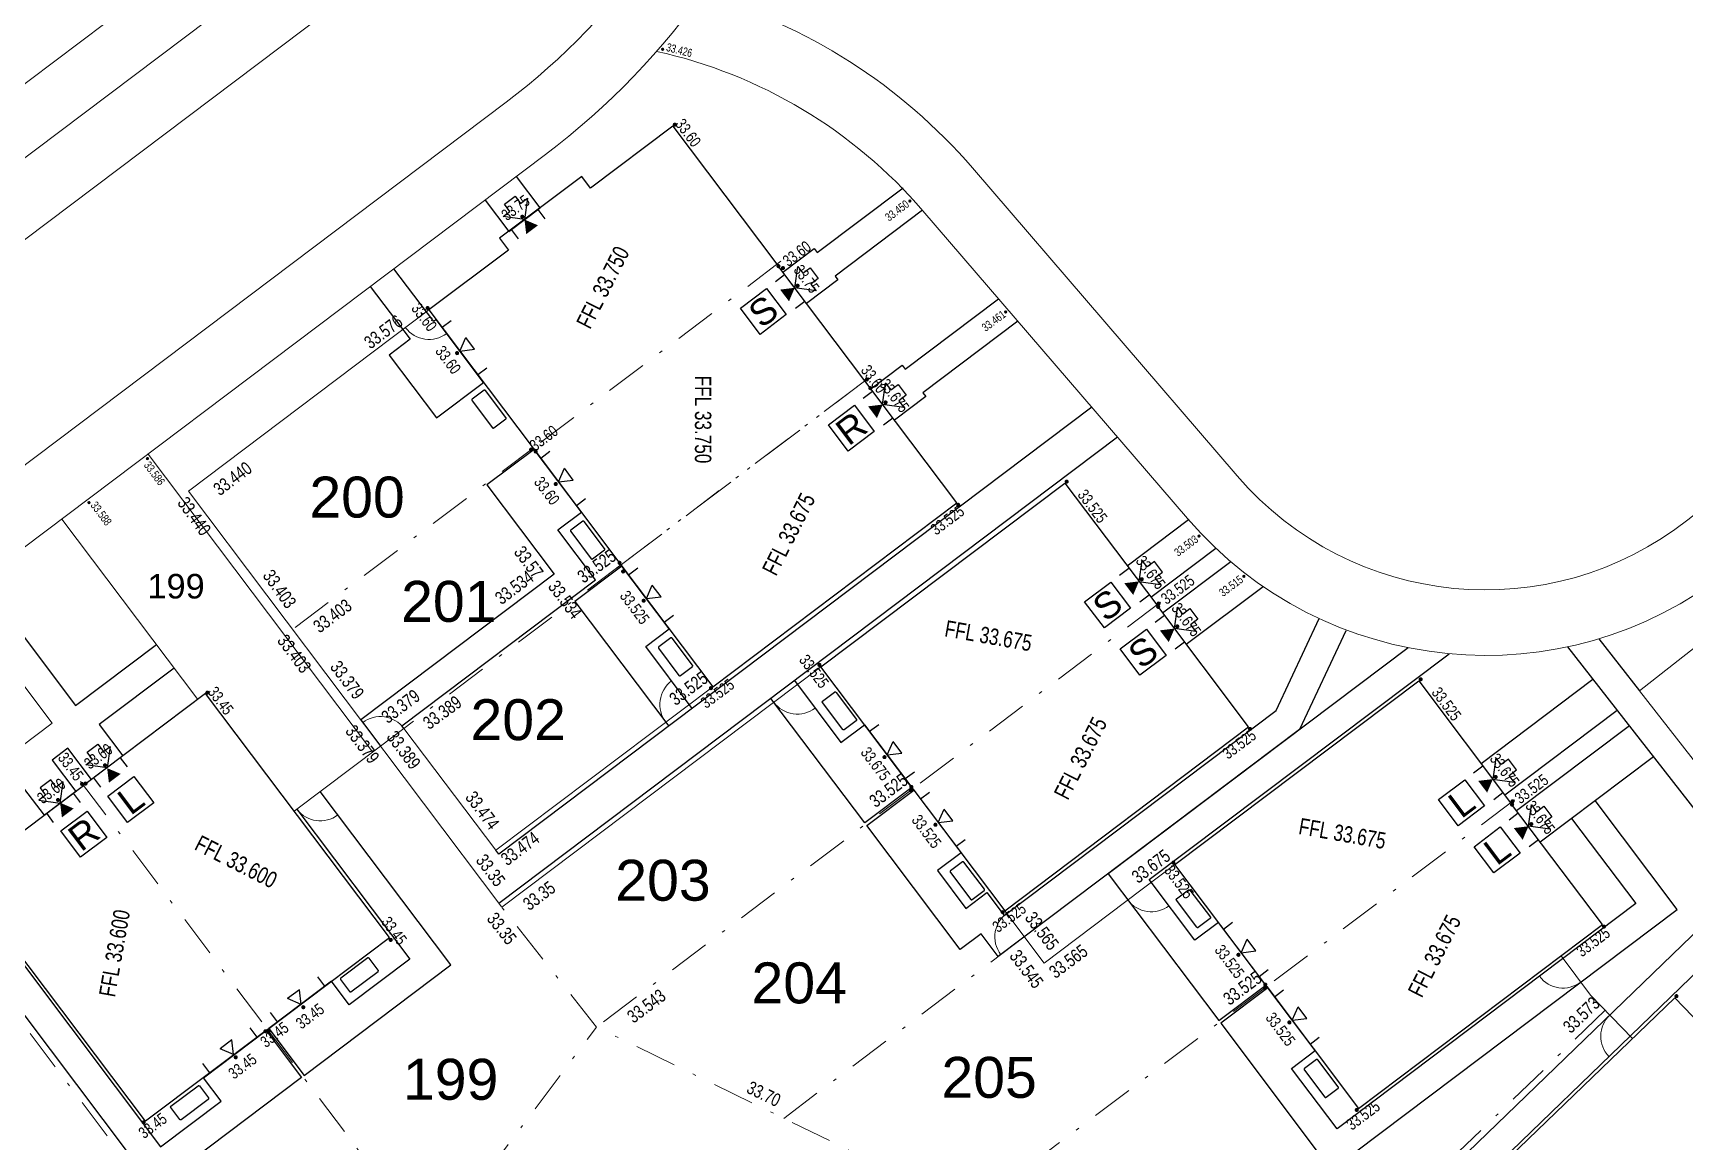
# Model space of a CAD drawing. Header units: metres. Extents: x 337936 to 338610, y 373199 to 374026.
# Drawn here: x 338306.5 to 338357, y 373464.3 to 373498.1 of the extents above; entities that cross this region are included whole.
import ezdxf

# ---------------------------------------------------------------- set-up
doc = ezdxf.new("R2010")
doc.units = ezdxf.units.M
doc.linetypes.add('DASHDOT', pattern=[25.4, 12.7, -6.35, 0, -6.35])
for name, color, linetype in [('A-WH_HT-Access-Main', 252, 'Continuous'), ('A-WH_HT-Services-ASHP', 252, 'Continuous'), ('A-WH_HT-Wall-Party Wall Line', 252, 'Continuous'), ('A-WH_HT-Wall-Structure', 252, 'Continuous'), ('DGL-Paths', 252, 'Continuous'), ('EXTERNAL_WORKS_BACK_OF_FOOTWAY_LEVELS', 7, 'Continuous'), ('HOUSE_EXTERNAL_LEVELS', 7, 'Continuous'), ('HOUSE_SLAB_LEVEL', 7, 'Continuous'), ('PLOT_BOUNDARY_ANNOTATION', 7, 'Continuous')]:
    doc.layers.add(name, color=color, linetype=linetype)
doc.layers.add('A-WH_HT-Wall-Door Openings', color=252, linetype='Continuous', plot=False)
for name, color, linetype, lineweight in [('DGL_BT Gates', 252, 'Continuous', 9), ('DGL_BT Rear Fencing', 252, 'DASHDOT', 9), ('DGL_BT-Screen Fence', 252, 'FENCELINE2', 9), ('DGL_DRIVE', 252, 'Continuous', 9), ('DGL_Footpath', 252, 'Continuous', 9), ('DGL_Plot Parking', 252, 'Continuous', 9), ('DGL_PlotNo', 252, 'Continuous', 9), ('DGL_ROAD_KERBLINE', 252, 'Continuous', 9)]:
    doc.layers.add(name, color=color, linetype=linetype, lineweight=lineweight)
doc.layers.add('HOUSE_DOORS', color=3, linetype='Continuous', true_color=0x00ff00)
doc.styles.add('AnnotativeArial', font='arial.ttf', dxfattribs={"height": 2})
doc.styles.add('ESTROAD', font='arial.ttf', dxfattribs={"width": 0.75})
doc.styles.get("Standard").update_dxf_attribs({"font": 'arial.ttf'})
doc.linetypes.add('FENCELINE2', pattern='A,6.35,-2.54,[132,ltypeshp.shx,S=2.54,R=0,X=-2.54,Y=0],-2.54,25.4', length=36.83)

msp = doc.modelspace()

# ---------------------------------------------------------------- hatches: boundary and pattern name
at = {"layer": 'EXTERNAL_WORKS_BACK_OF_FOOTWAY_LEVELS'}
h = msp.add_hatch(color=256, dxfattribs=at)
edge = h.paths.add_edge_path(flags=17)
edge.add_ellipse((338325.778, 373497.652), major_axis=(0.0354, 0.0354), ratio=1, start_angle=45, end_angle=225, ccw=False)
edge.add_ellipse((338325.778, 373497.652), major_axis=(0.0354, 0.0354), ratio=1, start_angle=225, end_angle=405, ccw=False)
h = msp.add_hatch(color=256, dxfattribs=at)
edge = h.paths.add_edge_path(flags=17)
edge.add_ellipse((338333.329, 373493.018), major_axis=(0.0354, 0.0354), ratio=1, start_angle=45, end_angle=225, ccw=False)
edge.add_ellipse((338333.329, 373493.018), major_axis=(0.0354, 0.0354), ratio=1, start_angle=225, end_angle=405, ccw=False)
h = msp.add_hatch(color=256, dxfattribs=at)
edge = h.paths.add_edge_path(flags=17)
edge.add_ellipse((338336.253, 373489.63), major_axis=(0.0354, 0.0354), ratio=1, start_angle=45, end_angle=225, ccw=False)
edge.add_ellipse((338336.253, 373489.63), major_axis=(0.0354, 0.0354), ratio=1, start_angle=225, end_angle=405, ccw=False)
h = msp.add_hatch(color=256, dxfattribs=at)
edge = h.paths.add_edge_path(flags=17)
edge.add_ellipse((338310.043, 373485.152), major_axis=(0.0354, 0.0354), ratio=1, start_angle=45, end_angle=225, ccw=False)
edge.add_ellipse((338310.043, 373485.152), major_axis=(0.0354, 0.0354), ratio=1, start_angle=225, end_angle=405, ccw=False)
h = msp.add_hatch(color=256, dxfattribs=at)
edge = h.paths.add_edge_path(flags=17)
edge.add_ellipse((338308.257, 373483.807), major_axis=(0.0354, 0.0354), ratio=1, start_angle=45, end_angle=225, ccw=False)
edge.add_ellipse((338308.257, 373483.807), major_axis=(0.0354, 0.0354), ratio=1, start_angle=225, end_angle=405, ccw=False)
h = msp.add_hatch(color=256, dxfattribs=at)
edge = h.paths.add_edge_path(flags=17)
edge.add_ellipse((338342.16, 373482.786), major_axis=(0.0354, 0.0354), ratio=1, start_angle=45, end_angle=225, ccw=False)
edge.add_ellipse((338342.16, 373482.786), major_axis=(0.0354, 0.0354), ratio=1, start_angle=225, end_angle=405, ccw=False)
h = msp.add_hatch(color=256, dxfattribs=at)
edge = h.paths.add_edge_path(flags=17)
edge.add_ellipse((338343.531, 373481.557), major_axis=(0.0354, 0.0354), ratio=1, start_angle=45, end_angle=225, ccw=False)
edge.add_ellipse((338343.531, 373481.557), major_axis=(0.0354, 0.0354), ratio=1, start_angle=225, end_angle=405, ccw=False)
at = {"layer": 'HOUSE_DOORS'}
for points in [[(338321.558, 373492.452), (338321.972, 373492.276), (338321.613, 373492.005)], [(338329.814, 373490.368), (338329.638, 373489.954), (338329.367, 373490.313)], [(338332.5, 373486.803), (338332.324, 373486.389), (338332.053, 373486.748)], [(338340.326, 373481.402), (338340.15, 373480.988), (338339.879, 373481.347)], [(338341.412, 373479.961), (338341.236, 373479.547), (338340.965, 373479.907)], [(338308.813, 373475.7), (338309.227, 373475.524), (338308.867, 373475.253)], [(338351.136, 373475.365), (338350.96, 373474.951), (338350.689, 373475.31)], [(338307.377, 373474.642), (338307.791, 373474.466), (338307.432, 373474.195)], [(338352.222, 373473.924), (338352.046, 373473.51), (338351.775, 373473.869)]]:
    msp.add_hatch(color=256, dxfattribs=at).paths.add_polyline_path(points, flags=17)
at = {"layer": 'HOUSE_EXTERNAL_LEVELS'}
h = msp.add_hatch(color=256, dxfattribs=at)
edge = h.paths.add_edge_path(flags=17)
edge.add_ellipse((338326.151, 373495.35), major_axis=(-0.0448, 0.0448), ratio=1, start_angle=-98, end_angle=82, ccw=False)
edge.add_ellipse((338326.151, 373495.35), major_axis=(-0.0448, 0.0448), ratio=1, start_angle=82, end_angle=262, ccw=False)
h = msp.add_hatch(color=256, dxfattribs=at)
edge = h.paths.add_edge_path(flags=17)
edge.add_ellipse((338321.493, 373492.538), major_axis=(-0.0448, 0.0448), ratio=1, start_angle=82, end_angle=262, ccw=False)
edge.add_ellipse((338321.493, 373492.538), major_axis=(-0.0448, 0.0448), ratio=1, start_angle=-98, end_angle=82, ccw=False)
h = msp.add_hatch(color=256, dxfattribs=at)
edge = h.paths.add_edge_path(flags=17)
edge.add_ellipse((338329.316, 373491.028), major_axis=(0.0448, 0.0448), ratio=1, start_angle=262, end_angle=442, ccw=False)
edge.add_ellipse((338329.316, 373491.028), major_axis=(0.0448, 0.0448), ratio=1, start_angle=82, end_angle=262, ccw=False)
h = msp.add_hatch(color=256, dxfattribs=at)
edge = h.paths.add_edge_path(flags=17)
edge.add_ellipse((338329.453, 373490.97), major_axis=(0.0448, 0.0448), ratio=1, start_angle=-8.0209, end_angle=171.9791, ccw=False)
edge.add_ellipse((338329.453, 373490.97), major_axis=(0.0448, 0.0448), ratio=1, start_angle=171.9791, end_angle=351.9791, ccw=False)
h = msp.add_hatch(color=256, dxfattribs=at)
edge = h.paths.add_edge_path(flags=17)
edge.add_ellipse((338329.9, 373490.433), major_axis=(0.0448, 0.0448), ratio=1, start_angle=81.9939, end_angle=261.9939, ccw=False)
edge.add_ellipse((338329.9, 373490.433), major_axis=(0.0448, 0.0448), ratio=1, start_angle=261.9939, end_angle=441.9939, ccw=False)
h = msp.add_hatch(color=256, dxfattribs=at)
edge = h.paths.add_edge_path(flags=17)
edge.add_ellipse((338318.599, 373489.751), major_axis=(-0.0448, 0.0448), ratio=1, start_angle=81.9946, end_angle=261.9946, ccw=False)
edge.add_ellipse((338318.599, 373489.751), major_axis=(-0.0448, 0.0448), ratio=1, start_angle=-98.0054, end_angle=81.9946, ccw=False)
h = msp.add_hatch(color=256, dxfattribs=at)
edge = h.paths.add_edge_path(flags=17)
edge.add_ellipse((338319.501, 373488.373), major_axis=(0.0448, 0.0448), ratio=1, start_angle=261.9946, end_angle=441.9946, ccw=False)
edge.add_ellipse((338319.501, 373488.373), major_axis=(0.0448, 0.0448), ratio=1, start_angle=81.9946, end_angle=261.9946, ccw=False)
h = msp.add_hatch(color=256, dxfattribs=at)
edge = h.paths.add_edge_path(flags=17)
edge.add_ellipse((338332.015, 373487.568), major_axis=(-0.0448, 0.0448), ratio=1, start_angle=-98.02, end_angle=81.98, ccw=False)
edge.add_ellipse((338332.015, 373487.568), major_axis=(-0.0448, 0.0448), ratio=1, start_angle=81.98, end_angle=261.98, ccw=False)
h = msp.add_hatch(color=256, dxfattribs=at)
edge = h.paths.add_edge_path(flags=17)
edge.add_ellipse((338332.122, 373487.303), major_axis=(0.0448, 0.0448), ratio=1, start_angle=-8.0209, end_angle=171.9791, ccw=False)
edge.add_ellipse((338332.122, 373487.303), major_axis=(0.0448, 0.0448), ratio=1, start_angle=171.9791, end_angle=351.9791, ccw=False)
h = msp.add_hatch(color=256, dxfattribs=at)
edge = h.paths.add_edge_path(flags=17)
edge.add_ellipse((338332.586, 373486.868), major_axis=(0.0448, 0.0448), ratio=1, start_angle=81.98, end_angle=261.98, ccw=False)
edge.add_ellipse((338332.586, 373486.868), major_axis=(0.0448, 0.0448), ratio=1, start_angle=261.98, end_angle=441.98, ccw=False)
h = msp.add_hatch(color=256, dxfattribs=at)
edge = h.paths.add_edge_path(flags=17)
edge.add_ellipse((338321.763, 373485.429), major_axis=(-0.0448, 0.0448), ratio=1, start_angle=81.9946, end_angle=261.9946, ccw=False)
edge.add_ellipse((338321.763, 373485.429), major_axis=(-0.0448, 0.0448), ratio=1, start_angle=-98.0054, end_angle=81.9946, ccw=False)
h = msp.add_hatch(color=256, dxfattribs=at)
edge = h.paths.add_edge_path(flags=17)
edge.add_ellipse((338321.9, 373485.37), major_axis=(0.0448, 0.0448), ratio=1, start_angle=82, end_angle=262, ccw=False)
edge.add_ellipse((338321.9, 373485.37), major_axis=(0.0448, 0.0448), ratio=1, start_angle=262, end_angle=442, ccw=False)
h = msp.add_hatch(color=256, dxfattribs=at)
edge = h.paths.add_edge_path(flags=17)
edge.add_ellipse((338322.515, 373484.375), major_axis=(-0.0448, 0.0448), ratio=1, start_angle=172.0015, end_angle=352.0015, ccw=False)
edge.add_ellipse((338322.515, 373484.375), major_axis=(-0.0448, 0.0448), ratio=1, start_angle=-7.9985, end_angle=172.0015, ccw=False)
h = msp.add_hatch(color=256, dxfattribs=at)
edge = h.paths.add_edge_path(flags=17)
edge.add_ellipse((338338.119, 373484.45), major_axis=(0.0448, 0.0448), ratio=1, start_angle=-7.98, end_angle=172.02, ccw=False)
edge.add_ellipse((338338.119, 373484.45), major_axis=(0.0448, 0.0448), ratio=1, start_angle=172.02, end_angle=352.02, ccw=False)
h = msp.add_hatch(color=256, dxfattribs=at)
edge = h.paths.add_edge_path(flags=17)
edge.add_ellipse((338334.806, 373483.74), major_axis=(0.0448, 0.0448), ratio=1, start_angle=262, end_angle=442, ccw=False)
edge.add_ellipse((338334.806, 373483.74), major_axis=(0.0448, 0.0448), ratio=1, start_angle=82, end_angle=262, ccw=False)
h = msp.add_hatch(color=256, dxfattribs=at)
edge = h.paths.add_edge_path(flags=17)
edge.add_ellipse((338324.463, 373481.969), major_axis=(-0.0448, 0.0448), ratio=1, start_angle=82, end_angle=262, ccw=False)
edge.add_ellipse((338324.463, 373481.969), major_axis=(-0.0448, 0.0448), ratio=1, start_angle=-98, end_angle=82, ccw=False)
h = msp.add_hatch(color=256, dxfattribs=at)
edge = h.paths.add_edge_path(flags=17)
edge.add_ellipse((338324.571, 373481.705), major_axis=(0.0448, 0.0448), ratio=1, start_angle=262, end_angle=442, ccw=False)
edge.add_ellipse((338324.571, 373481.705), major_axis=(0.0448, 0.0448), ratio=1, start_angle=82, end_angle=262, ccw=False)
h = msp.add_hatch(color=256, dxfattribs=at)
edge = h.paths.add_edge_path(flags=17)
edge.add_ellipse((338340.412, 373481.468), major_axis=(-0.0448, 0.0448), ratio=1, start_angle=-7.98, end_angle=172.02, ccw=False)
edge.add_ellipse((338340.412, 373481.468), major_axis=(-0.0448, 0.0448), ratio=1, start_angle=172.02, end_angle=352.02, ccw=False)
h = msp.add_hatch(color=256, dxfattribs=at)
edge = h.paths.add_edge_path(flags=17)
edge.add_ellipse((338325.199, 373480.812), major_axis=(0.0448, 0.0448), ratio=1, start_angle=262, end_angle=442, ccw=False)
edge.add_ellipse((338325.199, 373480.812), major_axis=(0.0448, 0.0448), ratio=1, start_angle=82, end_angle=262, ccw=False)
h = msp.add_hatch(color=256, dxfattribs=at)
edge = h.paths.add_edge_path(flags=17)
edge.add_ellipse((338340.913, 373480.624), major_axis=(0.0448, 0.0448), ratio=1, start_angle=262, end_angle=442, ccw=False)
edge.add_ellipse((338340.913, 373480.624), major_axis=(0.0448, 0.0448), ratio=1, start_angle=82, end_angle=262, ccw=False)
h = msp.add_hatch(color=256, dxfattribs=at)
edge = h.paths.add_edge_path(flags=17)
edge.add_ellipse((338340.927, 373480.726), major_axis=(-0.0448, 0.0448), ratio=1, start_angle=-98.02, end_angle=81.98, ccw=False)
edge.add_ellipse((338340.927, 373480.726), major_axis=(-0.0448, 0.0448), ratio=1, start_angle=81.98, end_angle=261.98, ccw=False)
h = msp.add_hatch(color=256, dxfattribs=at)
edge = h.paths.add_edge_path(flags=17)
edge.add_ellipse((338341.498, 373480.026), major_axis=(0.0448, 0.0448), ratio=1, start_angle=81.98, end_angle=261.98, ccw=False)
edge.add_ellipse((338341.498, 373480.026), major_axis=(0.0448, 0.0448), ratio=1, start_angle=261.98, end_angle=441.98, ccw=False)
h = msp.add_hatch(color=256, dxfattribs=at)
edge = h.paths.add_edge_path(flags=17)
edge.add_ellipse((338330.568, 373478.851), major_axis=(-0.0448, 0.0448), ratio=1, start_angle=82.0077, end_angle=262.0077, ccw=False)
edge.add_ellipse((338330.568, 373478.851), major_axis=(-0.0448, 0.0448), ratio=1, start_angle=-97.9923, end_angle=82.0077, ccw=False)
h = msp.add_hatch(color=256, dxfattribs=at)
edge = h.paths.add_edge_path(flags=17)
edge.add_ellipse((338327.255, 373478.142), major_axis=(0.0448, 0.0448), ratio=1, start_angle=262, end_angle=442, ccw=False)
edge.add_ellipse((338327.255, 373478.142), major_axis=(0.0448, 0.0448), ratio=1, start_angle=82, end_angle=262, ccw=False)
h = msp.add_hatch(color=256, dxfattribs=at)
edge = h.paths.add_edge_path(flags=17)
edge.add_ellipse((338348.93, 373478.413), major_axis=(0.0448, 0.0448), ratio=1, start_angle=-7.98, end_angle=172.02, ccw=False)
edge.add_ellipse((338348.93, 373478.413), major_axis=(0.0448, 0.0448), ratio=1, start_angle=172.02, end_angle=352.02, ccw=False)
h = msp.add_hatch(color=256, dxfattribs=at)
edge = h.paths.add_edge_path(flags=17)
edge.add_ellipse((338311.876, 373478.006), major_axis=(-0.0448, 0.0448), ratio=1, start_angle=-98, end_angle=82, ccw=False)
edge.add_ellipse((338311.876, 373478.006), major_axis=(-0.0448, 0.0448), ratio=1, start_angle=82, end_angle=262, ccw=False)
h = msp.add_hatch(color=256, dxfattribs=at)
edge = h.paths.add_edge_path(flags=17)
edge.add_ellipse((338343.718, 373476.898), major_axis=(0.0448, 0.0448), ratio=1, start_angle=262, end_angle=442, ccw=False)
edge.add_ellipse((338343.718, 373476.898), major_axis=(0.0448, 0.0448), ratio=1, start_angle=82, end_angle=262, ccw=False)
h = msp.add_hatch(color=256, dxfattribs=at)
edge = h.paths.add_edge_path(flags=17)
edge.add_ellipse((338308.748, 373475.786), major_axis=(-0.0448, 0.0448), ratio=1, start_angle=81.98, end_angle=261.98, ccw=False)
edge.add_ellipse((338308.748, 373475.786), major_axis=(-0.0448, 0.0448), ratio=1, start_angle=-98.02, end_angle=81.98, ccw=False)
h = msp.add_hatch(color=256, dxfattribs=at)
edge = h.paths.add_edge_path(flags=17)
edge.add_ellipse((338332.554, 373476.036), major_axis=(0.0448, 0.0448), ratio=1, start_angle=262.0077, end_angle=442.0077, ccw=False)
edge.add_ellipse((338332.554, 373476.036), major_axis=(0.0448, 0.0448), ratio=1, start_angle=82.0077, end_angle=262.0077, ccw=False)
h = msp.add_hatch(color=256, dxfattribs=at)
edge = h.paths.add_edge_path(flags=17)
edge.add_ellipse((338308.048, 373475.215), major_axis=(0.0448, 0.0448), ratio=1, start_angle=81.98, end_angle=261.98, ccw=False)
edge.add_ellipse((338308.048, 373475.215), major_axis=(0.0448, 0.0448), ratio=1, start_angle=261.98, end_angle=441.98, ccw=False)
h = msp.add_hatch(color=256, dxfattribs=at)
edge = h.paths.add_edge_path(flags=17)
edge.add_ellipse((338308.156, 373475.229), major_axis=(0.0448, 0.0448), ratio=1, start_angle=-8.008, end_angle=171.992, ccw=False)
edge.add_ellipse((338308.156, 373475.229), major_axis=(0.0448, 0.0448), ratio=1, start_angle=171.992, end_angle=351.992, ccw=False)
h = msp.add_hatch(color=256, dxfattribs=at)
edge = h.paths.add_edge_path(flags=17)
edge.add_ellipse((338333.375, 373475.127), major_axis=(-0.0448, 0.0448), ratio=1, start_angle=82, end_angle=262, ccw=False)
edge.add_ellipse((338333.375, 373475.127), major_axis=(-0.0448, 0.0448), ratio=1, start_angle=-98, end_angle=82, ccw=False)
h = msp.add_hatch(color=256, dxfattribs=at)
edge = h.paths.add_edge_path(flags=17)
edge.add_ellipse((338351.223, 373475.43), major_axis=(-0.0448, 0.0448), ratio=1, start_angle=-7.98, end_angle=172.02, ccw=False)
edge.add_ellipse((338351.223, 373475.43), major_axis=(-0.0448, 0.0448), ratio=1, start_angle=172.02, end_angle=352.02, ccw=False)
h = msp.add_hatch(color=256, dxfattribs=at)
edge = h.paths.add_edge_path(flags=17)
edge.add_ellipse((338307.312, 373474.729), major_axis=(0.0448, 0.0448), ratio=1, start_angle=172.012, end_angle=352.012, ccw=False)
edge.add_ellipse((338307.312, 373474.729), major_axis=(0.0448, 0.0448), ratio=1, start_angle=-7.988, end_angle=172.012, ccw=False)
h = msp.add_hatch(color=256, dxfattribs=at)
edge = h.paths.add_edge_path(flags=17)
edge.add_ellipse((338333.361, 373475.024), major_axis=(-0.0448, 0.0448), ratio=1, start_angle=82.0077, end_angle=262.0077, ccw=False)
edge.add_ellipse((338333.361, 373475.024), major_axis=(-0.0448, 0.0448), ratio=1, start_angle=-97.9923, end_angle=82.0077, ccw=False)
h = msp.add_hatch(color=256, dxfattribs=at)
edge = h.paths.add_edge_path(flags=17)
edge.add_ellipse((338351.723, 373474.586), major_axis=(0.0448, 0.0448), ratio=1, start_angle=262, end_angle=442, ccw=False)
edge.add_ellipse((338351.723, 373474.586), major_axis=(0.0448, 0.0448), ratio=1, start_angle=82, end_angle=262, ccw=False)
h = msp.add_hatch(color=256, dxfattribs=at)
edge = h.paths.add_edge_path(flags=17)
edge.add_ellipse((338351.738, 373474.689), major_axis=(-0.0448, 0.0448), ratio=1, start_angle=-98.02, end_angle=81.98, ccw=False)
edge.add_ellipse((338351.738, 373474.689), major_axis=(-0.0448, 0.0448), ratio=1, start_angle=81.98, end_angle=261.98, ccw=False)
h = msp.add_hatch(color=256, dxfattribs=at)
edge = h.paths.add_edge_path(flags=17)
edge.add_ellipse((338334.111, 373473.97), major_axis=(0.0448, 0.0448), ratio=1, start_angle=262, end_angle=442, ccw=False)
edge.add_ellipse((338334.111, 373473.97), major_axis=(0.0448, 0.0448), ratio=1, start_angle=82, end_angle=262, ccw=False)
h = msp.add_hatch(color=256, dxfattribs=at)
edge = h.paths.add_edge_path(flags=17)
edge.add_ellipse((338352.309, 373473.989), major_axis=(0.0448, 0.0448), ratio=1, start_angle=81.98, end_angle=261.98, ccw=False)
edge.add_ellipse((338352.309, 373473.989), major_axis=(0.0448, 0.0448), ratio=1, start_angle=261.98, end_angle=441.98, ccw=False)
h = msp.add_hatch(color=256, dxfattribs=at)
edge = h.paths.add_edge_path(flags=17)
edge.add_ellipse((338341.378, 373472.814), major_axis=(-0.0448, 0.0448), ratio=1, start_angle=82.0077, end_angle=262.0077, ccw=False)
edge.add_ellipse((338341.378, 373472.814), major_axis=(-0.0448, 0.0448), ratio=1, start_angle=-97.9923, end_angle=82.0077, ccw=False)
h = msp.add_hatch(color=256, dxfattribs=at)
edge = h.paths.add_edge_path(flags=17)
edge.add_ellipse((338336.167, 373471.3), major_axis=(0.0448, 0.0448), ratio=1, start_angle=262, end_angle=442, ccw=False)
edge.add_ellipse((338336.167, 373471.3), major_axis=(0.0448, 0.0448), ratio=1, start_angle=82, end_angle=262, ccw=False)
h = msp.add_hatch(color=256, dxfattribs=at)
edge = h.paths.add_edge_path(flags=17)
edge.add_ellipse((338354.529, 373470.861), major_axis=(0.0448, 0.0448), ratio=1, start_angle=262, end_angle=442, ccw=False)
edge.add_ellipse((338354.529, 373470.861), major_axis=(0.0448, 0.0448), ratio=1, start_angle=82, end_angle=262, ccw=False)
h = msp.add_hatch(color=256, dxfattribs=at)
edge = h.paths.add_edge_path(flags=17)
edge.add_ellipse((338317.474, 373470.455), major_axis=(-0.0448, 0.0448), ratio=1, start_angle=-98, end_angle=82, ccw=False)
edge.add_ellipse((338317.474, 373470.455), major_axis=(-0.0448, 0.0448), ratio=1, start_angle=82, end_angle=262, ccw=False)
h = msp.add_hatch(color=256, dxfattribs=at)
edge = h.paths.add_edge_path(flags=17)
edge.add_ellipse((338343.364, 373469.999), major_axis=(0.0448, 0.0448), ratio=1, start_angle=262.0077, end_angle=442.0077, ccw=False)
edge.add_ellipse((338343.364, 373469.999), major_axis=(0.0448, 0.0448), ratio=1, start_angle=82.0077, end_angle=262.0077, ccw=False)
h = msp.add_hatch(color=256, dxfattribs=at)
edge = h.paths.add_edge_path(flags=17)
edge.add_ellipse((338344.185, 373469.09), major_axis=(-0.0448, 0.0448), ratio=1, start_angle=82, end_angle=262, ccw=False)
edge.add_ellipse((338344.185, 373469.09), major_axis=(-0.0448, 0.0448), ratio=1, start_angle=-98, end_angle=82, ccw=False)
h = msp.add_hatch(color=256, dxfattribs=at)
edge = h.paths.add_edge_path(flags=17)
edge.add_ellipse((338344.171, 373468.987), major_axis=(-0.0448, 0.0448), ratio=1, start_angle=82.0077, end_angle=262.0077, ccw=False)
edge.add_ellipse((338344.171, 373468.987), major_axis=(-0.0448, 0.0448), ratio=1, start_angle=-97.9923, end_angle=82.0077, ccw=False)
h = msp.add_hatch(color=256, dxfattribs=at)
edge = h.paths.add_edge_path(flags=17)
edge.add_ellipse((338356.743, 373468.737), major_axis=(-0.0448, 0.0448), ratio=1, start_angle=-90.9949, end_angle=89.0051, ccw=False)
edge.add_ellipse((338356.743, 373468.737), major_axis=(-0.0448, 0.0448), ratio=1, start_angle=89.0051, end_angle=269.0051, ccw=False)
h = msp.add_hatch(color=256, dxfattribs=at)
edge = h.paths.add_edge_path(flags=17)
edge.add_ellipse((338314.804, 373468.399), major_axis=(-0.0448, 0.0448), ratio=1, start_angle=-98, end_angle=82, ccw=False)
edge.add_ellipse((338314.804, 373468.399), major_axis=(-0.0448, 0.0448), ratio=1, start_angle=82, end_angle=262, ccw=False)
h = msp.add_hatch(color=256, dxfattribs=at)
edge = h.paths.add_edge_path(flags=17)
edge.add_ellipse((338313.647, 373467.663), major_axis=(0.0448, 0.0448), ratio=1, start_angle=262, end_angle=442, ccw=False)
edge.add_ellipse((338313.647, 373467.663), major_axis=(0.0448, 0.0448), ratio=1, start_angle=82, end_angle=262, ccw=False)
h = msp.add_hatch(color=256, dxfattribs=at)
edge = h.paths.add_edge_path(flags=17)
edge.add_ellipse((338313.754, 373467.676), major_axis=(0.0448, 0.0448), ratio=1, start_angle=261.9997, end_angle=441.9997, ccw=False)
edge.add_ellipse((338313.754, 373467.676), major_axis=(0.0448, 0.0448), ratio=1, start_angle=81.9997, end_angle=261.9997, ccw=False)
h = msp.add_hatch(color=256, dxfattribs=at)
edge = h.paths.add_edge_path(flags=17)
edge.add_ellipse((338344.921, 373467.933), major_axis=(0.0448, 0.0448), ratio=1, start_angle=262, end_angle=442, ccw=False)
edge.add_ellipse((338344.921, 373467.933), major_axis=(0.0448, 0.0448), ratio=1, start_angle=82, end_angle=262, ccw=False)
h = msp.add_hatch(color=256, dxfattribs=at)
edge = h.paths.add_edge_path(flags=17)
edge.add_ellipse((338312.742, 373466.869), major_axis=(-0.0448, 0.0448), ratio=1, start_angle=-98.0003, end_angle=81.9997, ccw=False)
edge.add_ellipse((338312.742, 373466.869), major_axis=(-0.0448, 0.0448), ratio=1, start_angle=81.9997, end_angle=261.9997, ccw=False)
h = msp.add_hatch(color=256, dxfattribs=at)
edge = h.paths.add_edge_path(flags=17)
edge.add_ellipse((338346.978, 373465.262), major_axis=(0.0448, 0.0448), ratio=1, start_angle=262, end_angle=442, ccw=False)
edge.add_ellipse((338346.978, 373465.262), major_axis=(0.0448, 0.0448), ratio=1, start_angle=82, end_angle=262, ccw=False)
h = msp.add_hatch(color=256, dxfattribs=at)
edge = h.paths.add_edge_path(flags=17)
edge.add_ellipse((338309.927, 373464.884), major_axis=(0.0448, 0.0448), ratio=1, start_angle=261.9997, end_angle=441.9997, ccw=False)
edge.add_ellipse((338309.927, 373464.884), major_axis=(0.0448, 0.0448), ratio=1, start_angle=81.9997, end_angle=261.9997, ccw=False)

# ---------------------------------------------------------------- linework, layer by layer
at = {"layer": 'A-WH_HT-Access-Main', "elevation": 0}
msp.add_lwpolyline([(338321.558, 373492.452), (338320.907, 373492.543), (338321.114, 373492.7), (338320.946, 373492.924), (338321.273, 373493.17), (338321.441, 373492.946), (338321.649, 373493.103), (338321.558, 373492.452)], dxfattribs=at)
at = {"layer": 'A-WH_HT-Access-Main'}
for points in [[(338329.813, 373490.368), (338329.904, 373491.019), (338330.061, 373490.811), (338330.285, 373490.979), (338330.531, 373490.652), (338330.307, 373490.484), (338330.464, 373490.276), (338329.813, 373490.368)], [(338332.498, 373486.805), (338332.589, 373487.456), (338332.746, 373487.248), (338332.969, 373487.417), (338333.216, 373487.09), (338332.992, 373486.921), (338333.149, 373486.713), (338332.498, 373486.805)], [(338340.326, 373481.4), (338340.978, 373481.309), (338340.821, 373481.517), (338341.045, 373481.685), (338340.798, 373482.012), (338340.575, 373481.844), (338340.418, 373482.052), (338340.326, 373481.4)], [(338341.41, 373479.963), (338341.501, 373480.614), (338341.658, 373480.406), (338341.881, 373480.575), (338342.128, 373480.248), (338341.904, 373480.079), (338342.061, 373479.871), (338341.41, 373479.963)], [(338308.813, 373475.712), (338308.162, 373475.803), (338308.37, 373475.96), (338308.201, 373476.183), (338308.528, 373476.43), (338308.697, 373476.206), (338308.905, 373476.363), (338308.813, 373475.712)], [(338351.137, 373475.363), (338351.788, 373475.271), (338351.631, 373475.479), (338351.855, 373475.648), (338351.608, 373475.975), (338351.385, 373475.806), (338351.228, 373476.014), (338351.137, 373475.363)], [(338307.376, 373474.628), (338307.467, 373475.28), (338307.259, 373475.123), (338307.091, 373475.346), (338306.764, 373475.1), (338306.932, 373474.876), (338306.724, 373474.72), (338307.376, 373474.628)], [(338352.22, 373473.925), (338352.311, 373474.577), (338352.468, 373474.369), (338352.692, 373474.537), (338352.938, 373474.21), (338352.714, 373474.042), (338352.871, 373473.834), (338352.22, 373473.925)]]:
    msp.add_lwpolyline(points, dxfattribs=at)
at = {"layer": 'A-WH_HT-Services-ASHP', "elevation": 0}
msp.add_lwpolyline([(338320.988, 373486.364, 0.414214), (338320.994, 373486.406), (338320.371, 373487.232, 0.414214), (338320.329, 373487.238), (338319.964, 373486.963, 0.414214), (338319.958, 373486.921), (338320.581, 373486.094, 0.414214), (338320.623, 373486.088)], format="xyb", close=True, dxfattribs=at)
at = {"layer": 'A-WH_HT-Services-ASHP'}
for points in [[(338324.001, 373482.365, 0.414214), (338324.007, 373482.407), (338323.384, 373483.233, 0.414214), (338323.342, 373483.239), (338322.976, 373482.964, 0.414214), (338322.97, 373482.922), (338323.593, 373482.095, 0.414214), (338323.635, 373482.089)], [(338326.686, 373478.802, 0.414214), (338326.692, 373478.844), (338326.069, 373479.671, 0.414214), (338326.027, 373479.676), (338325.661, 373479.401, 0.414214), (338325.655, 373479.359), (338326.278, 373478.532, 0.414214), (338326.32, 373478.526)], [(338331.032, 373478.02, -0.414214), (338331.074, 373478.014), (338331.697, 373477.187, -0.414214), (338331.691, 373477.145), (338331.325, 373476.87, -0.414214), (338331.283, 373476.876), (338330.66, 373477.702, -0.414214), (338330.666, 373477.744)], [(338335.598, 373471.96, 0.414214), (338335.604, 373472.002), (338334.981, 373472.829, 0.414214), (338334.939, 373472.835), (338334.573, 373472.559, 0.414214), (338334.567, 373472.517), (338335.19, 373471.69, 0.414214), (338335.232, 373471.685)], [(338341.842, 373471.982, -0.414214), (338341.884, 373471.976), (338342.507, 373471.15, -0.414214), (338342.501, 373471.108), (338342.135, 373470.832, -0.414214), (338342.093, 373470.838), (338341.47, 373471.665, -0.414214), (338341.476, 373471.707)], [(338316.816, 373469.9, 0.414214), (338316.774, 373469.906), (338315.947, 373469.283, 0.414214), (338315.941, 373469.241), (338316.217, 373468.875, 0.414214), (338316.259, 373468.869), (338317.086, 373469.492, 0.414214), (338317.091, 373469.534)], [(338346.408, 373465.923, 0.414214), (338346.414, 373465.965), (338345.791, 373466.791, 0.414214), (338345.749, 373466.797), (338345.383, 373466.522, 0.414214), (338345.378, 373466.48), (338346, 373465.653, 0.414214), (338346.042, 373465.647)], [(338310.756, 373465.334, -0.414214), (338310.762, 373465.376), (338311.589, 373465.999, -0.414214), (338311.631, 373465.993), (338311.906, 373465.627, -0.414214), (338311.9, 373465.585), (338311.074, 373464.962, -0.414214), (338311.032, 373464.968)]]:
    msp.add_lwpolyline(points, format="xyb", close=True, dxfattribs=at)
at = {"layer": 'A-WH_HT-Wall-Door Openings', "linetype": 'ByBlock'}
for p, q in [((338321.966, 373492.76, 0), (338322.178, 373492.478, 0)), ((338321.15, 373492.144, 0), (338321.362, 373491.863, 0)), ((338329.223, 373490.564), (338329.505, 373490.776)), ((338329.839, 373489.747), (338330.12, 373489.959)), ((338319.043, 373489.161, 0), (338319.325, 373489.373, 0)), ((338320.132, 373487.716, 0), (338320.414, 373487.928, 0)), ((338331.908, 373487.001), (338332.19, 373487.213)), ((338332.524, 373486.184), (338332.805, 373486.396)), ((338322.056, 373485.162), (338322.337, 373485.375)), ((338323.145, 373483.717), (338323.427, 373483.929)), ((338324.741, 373481.6), (338325.022, 373481.812)), ((338339.737, 373481.597), (338340.019, 373481.809)), ((338340.352, 373480.78), (338340.634, 373480.992)), ((338325.83, 373480.154), (338326.111, 373480.366)), ((338340.82, 373480.159), (338341.102, 373480.371)), ((338341.436, 373479.342), (338341.717, 373479.555)), ((338332.095, 373476.824), (338332.377, 373477.036)), ((338309.434, 373475.738), (338309.221, 373476.019)), ((338350.547, 373475.559), (338350.829, 373475.771)), ((338308.617, 373475.122), (338308.405, 373475.404)), ((338333.185, 373475.379), (338333.466, 373475.591)), ((338307.996, 373474.654), (338307.784, 373474.936)), ((338333.653, 373474.758), (338333.934, 373474.97)), ((338351.163, 373474.743), (338351.444, 373474.955)), ((338307.179, 373474.039), (338306.967, 373474.321)), ((338351.631, 373474.122), (338351.912, 373474.334)), ((338334.742, 373473.312), (338335.023, 373473.524)), ((338352.246, 373473.305), (338352.528, 373473.517)), ((338342.906, 373470.787), (338343.187, 373470.999)), ((338315.464, 373469.044), (338315.252, 373469.325)), ((338343.995, 373469.341), (338344.276, 373469.553)), ((338344.463, 373468.72), (338344.744, 373468.932)), ((338314.018, 373467.955), (338313.806, 373468.236)), ((338313.397, 373467.487), (338313.185, 373467.768)), ((338345.552, 373467.275), (338345.834, 373467.487)), ((338311.952, 373466.397), (338311.74, 373466.679))]:
    msp.add_line(p, q, dxfattribs=at)
at = {"layer": 'A-WH_HT-Wall-Party Wall Line', "linetype": 'DASHDOT', "lineweight": 15, "ltscale": 0.1}
msp.add_line((338324.387, 373481.82), (338332.076, 373487.614), dxfattribs=at)
for points in [[(338329.391, 373491.177), (338321.702, 373485.383)], [(338332.076, 373487.614), (338324.387, 373481.82)], [(338340.988, 373480.772), (338333.299, 373474.978)], [(338308.004, 373475.29), (338313.798, 373467.601)], [(338351.798, 373474.734), (338344.109, 373468.94)]]:
    msp.add_lwpolyline(points, dxfattribs=at)
at = {"layer": 'A-WH_HT-Wall-Structure'}
for p, q in [((338326.092, 373495.305, 0), (338329.271, 373491.087, 0)), ((338318.643, 373489.692, 0), (338321.822, 373485.473, 0))]:
    msp.add_line(p, q, dxfattribs=at)
at = {"layer": 'A-WH_HT-Wall-Structure', "lineweight": -3, "elevation": 0}
for points in [[(338326.092, 373495.305), (338323.577, 373493.41), (338323.306, 373493.769), (338320.798, 373491.879), (338321.069, 373491.52), (338318.643, 373489.692)], [(338353.218, 373458.851), (338349.978, 373462.206), (338356.688, 373468.685), (338359.928, 373465.33)]]:
    msp.add_lwpolyline(points, dxfattribs=at)
at = {"layer": 'A-WH_HT-Wall-Structure', "lineweight": -3}
for points in [[(338331.956, 373487.523), (338329.271, 373491.086)], [(338324.507, 373481.91), (338327.313, 373478.185), (338334.763, 373483.799), (338331.956, 373487.523)], [(338321.822, 373485.473), (338324.507, 373481.91)], [(338333.419, 373475.068), (338330.612, 373478.793), (338338.061, 373484.406), (338340.868, 373480.682)], [(338333.419, 373475.068), (338336.225, 373471.344), (338343.675, 373476.957), (338340.868, 373480.682)], [(338344.229, 373469.031), (338341.422, 373472.755), (338348.871, 373478.369), (338351.678, 373474.644)], [(338313.708, 373467.721), (338317.432, 373470.527), (338311.819, 373477.977), (338308.094, 373475.17)], [(338313.708, 373467.721), (338309.983, 373464.914), (338304.37, 373472.363), (338308.094, 373475.17)], [(338344.229, 373469.031), (338347.036, 373465.306), (338354.485, 373470.92), (338351.678, 373474.644)]]:
    msp.add_lwpolyline(points, dxfattribs=at)
at = {"layer": 'DGL-Paths'}
for p, q in [((338353.419, 373479.408), (338357.857, 373473.728)), ((338354.37, 373479.653), (338355.611, 373478.065))]:
    msp.add_line(p, q, dxfattribs=at)
for points in [[(338320.356, 373493.049), (338320.356, 373493.049), (338321.079, 373492.091), (338322.037, 373492.813), (338321.315, 373493.771)], [(338316.851, 373490.408), (338318.067, 373488.795), (338317.428, 373488.313), (338318.872, 373486.396), (338320.31, 373487.48), (338318.866, 373489.396), (338318.786, 373489.336), (338317.57, 373490.949)], [(338317.878, 373476.915), (338317.818, 373476.995), (338323.728, 373481.448), (338322.577, 373482.975), (338323.296, 373483.516), (338321.852, 373485.433), (338320.414, 373484.35), (338322.467, 373481.625), (338316.557, 373477.172), (338317.159, 373476.373)], [(338326.685, 373477.524), (338325.262, 373479.412), (338325.981, 373479.953), (338324.537, 373481.87), (338323.099, 373480.787), (338325.966, 373476.982)], [(338304.96, 373481.447), (338307.849, 373477.614), (338310.316, 373479.473)], [(338310.858, 373478.754), (338308.573, 373477.032)], [(338329.803, 373478.371), (338331.225, 373476.484), (338331.943, 373477.026), (338333.388, 373475.109), (338331.95, 373474.026), (338329.084, 373477.829)], [(338308.573, 373477.032), (338309.295, 373476.074), (338308.336, 373475.352), (338307.614, 373476.31)], [(338307.614, 373476.31), (338307.131, 373475.946)], [(338307.131, 373475.946), (338307.853, 373474.987), (338306.895, 373474.265), (338306.172, 373475.224), (338303.568, 373473.261), (338310.445, 373464.135), (338312.293, 373465.527), (338311.751, 373466.246), (338313.668, 373467.69), (338314.751, 373466.253), (338310.268, 373462.875), (338302.308, 373473.438), (338303.297, 373474.184)], [(338314.604, 373474.448), (338318.054, 373469.869), (338316.206, 373468.476), (338315.665, 373469.195), (338313.748, 373467.751), (338314.831, 373466.313), (338319.314, 373469.692), (338315.322, 373474.989)], [(338357.481, 373469.59), (338349.261, 373461.653), (338350.868, 373459.989), (338351.515, 373460.614), (338353.182, 373458.888), (338351.888, 373457.637), (338347.989, 373461.675), (338357.503, 373470.863)]]:
    msp.add_lwpolyline(points, dxfattribs=at)
at = {"layer": 'DGL-Paths', "flags": 128}
for points in [[(338333.711, 373492.738), (338331.043, 373490.728), (338331.133, 373490.608), (338330.175, 373489.886), (338329.453, 373490.844), (338330.411, 373491.567), (338330.501, 373491.447), (338333.123, 373493.422)], [(338336.626, 373489.349), (338333.728, 373487.165), (338333.818, 373487.045), (338332.86, 373486.323), (338332.138, 373487.281), (338333.096, 373488.004), (338333.186, 373487.884), (338336.038, 373490.033)], [(338338.887, 373486.719), (338320.775, 373473.07), (338320.685, 373473.19)], [(338339.671, 373485.807), (338320.778, 373471.57)], [(338339.963, 373481.881), (338341.835, 373483.292)], [(338340.685, 373480.923), (338342.67, 373482.419)], [(338341.05, 373480.44), (338343.129, 373482.007)], [(338341.772, 373479.481), (338344.118, 373481.25)], [(338346.642, 373479.891), (338345.233, 373476.879), (338336.029, 373469.943), (338335.505, 373470.638), (338334.866, 373470.156), (338332.011, 373473.945), (338333.449, 373475.028), (338334.893, 373473.111), (338334.174, 373472.57), (338335.043, 373471.417), (338335.682, 373471.898), (338336.206, 373471.204), (338344.513, 373477.463), (338345.827, 373480.273)], [(338348.548, 373479.377), (338339.383, 373472.471), (338342.761, 373467.988), (338344.198, 373469.072), (338342.754, 373470.988), (338342.035, 373470.447), (338340.643, 373472.294), (338349.801, 373479.194)], [(338350.773, 373475.844), (338354.192, 373478.42)], [(338351.496, 373474.886), (338354.931, 373477.474)], [(338351.86, 373474.402), (338355.303, 373476.997)], [(338352.582, 373473.444), (338356.042, 373476.051)], [(338353.54, 373474.166), (338355.503, 373471.562), (338346.377, 373464.685), (338344.985, 373466.532), (338345.703, 373467.074), (338344.259, 373468.991), (338342.822, 373467.907), (338346.2, 373463.424), (338356.763, 373471.384), (338354.259, 373474.708)]]:
    msp.add_lwpolyline(points, dxfattribs=at)
at = {"layer": 'DGL_BT Gates'}
for centre, start, end in [((338318.643, 373489.692), 217, 307), ((338326.595, 373477.644), 127.0006, 217), ((338329.893, 373478.251), 216.78, 307.0006), ((338317.159, 373476.373), 37, 127), ((338315.322, 373474.989), 217, 307), ((338340.703, 373472.214), 216.78, 307.0006), ((338336.825, 373470.547, 0), 122.3218, 217.1909), ((338353.277, 373469.884), 217, 307), ((338355.33, 373467.513), 134, 224)]:
    msp.add_arc(centre, 0.9, start, end, dxfattribs=at)
at = {"layer": 'DGL_BT Rear Fencing', "ltscale": 0.1}
for p, q in [((338333.417, 373475.07), (338323.76, 373467.793)), ((338329.476, 373465.005), (338336.827, 373470.545)), ((338344.229, 373469.031), (338335.189, 373462.219))]:
    msp.add_line(p, q, dxfattribs=at)
for points in [[(338314.554, 373479.996), (338321.822, 373485.473)], [(338317.159, 373476.373), (338324.507, 373481.91)], [(338318.713, 373461.078), (338323.76, 373467.793), (338320.868, 373471.452)], [(338313.708, 373467.721), (338318.713, 373461.078)]]:
    msp.add_lwpolyline(points, dxfattribs=at)
at = {"layer": 'DGL_BT Rear Fencing', "ltscale": 0.1, "flags": 128}
for points in [[(338304.871, 373469.704), (338315.829, 373455.163)], [(338354.566, 373468.304), (338346.677, 373460.686), (338344.125, 373455.454)], [(338344.651, 373456.532), (338335.189, 373462.219), (338323.76, 373467.793)]]:
    msp.add_lwpolyline(points, dxfattribs=at)
at = {"layer": 'DGL_BT-Screen Fence', "ltscale": 0.03}
msp.add_line((338314.524, 373474.387), (338317.159, 373476.373), dxfattribs=at)
at = {"layer": 'DGL_BT-Screen Fence', "ltscale": 0.03, "elevation": 0}
msp.add_lwpolyline([(338311.92, 373500.841), (338303.29, 373494.338), (338297.719, 373501.731)], dxfattribs=at)
at = {"layer": 'DGL_BT-Screen Fence', "ltscale": 0.03}
msp.add_lwpolyline([(338320.868, 373471.452), (338311.295, 373484.155), (338318.643, 373489.692)], dxfattribs=at)
at = {"layer": 'DGL_BT-Screen Fence', "ltscale": 0.03, "flags": 128}
for points in [[(338330.612, 373478.793), (338320.869, 373471.451)], [(338327.313, 373478.185), (338320.685, 373473.19), (338317.878, 373476.914)], [(338336.225, 373471.344), (338337.429, 373469.746), (338341.422, 373472.755)], [(338353.217, 373469.964), (338354.12, 373468.766), (338355.4, 373467.441)]]:
    msp.add_lwpolyline(points, dxfattribs=at)
at = {"layer": 'DGL_DRIVE'}
for p, q in [((338316.919, 373476.193), (338310.063, 373485.292)), ((338311.58, 373477.796), (338307.427, 373483.306))]:
    msp.add_line(p, q, dxfattribs=at)
msp.add_lwpolyline([(338304.242, 373480.906), (338307.13, 373477.072), (338303.297, 373474.184), (338300.408, 373478.017)], close=True, dxfattribs=at)
at = {"layer": 'DGL_DRIVE', "flags": 128}
msp.add_lwpolyline([(338362.349, 373477.238), (338359.393, 373481.02), (338355.611, 373478.065), (338358.566, 373474.282)], dxfattribs=at)
at = {"layer": 'DGL_Footpath', "flags": 128}
for points in [[(338316.485, 373502.027), (338272.356, 373468.773, -0.413572), (338266.759, 373469.554)], [(338322.202, 373494.44), (338279.13, 373461.983, 0.450469), (338278.66, 373456.009)], [(338381.921, 373464.09), (338374.109, 373483.425, 0.027019), (338372.644, 373486.554, 0.466227), (338363.647, 373488.436), (338357.091, 373483.282, -0.401401), (338343.328, 373484.623), (338335.241, 373494.027)], [(338387.263, 373445.529), (338372.255, 373482.675, 0.027019), (338370.881, 373485.609, 0.466227), (338364.883, 373486.864), (338358.327, 373481.709, -0.401401), (338341.811, 373483.319), (338333.724, 373492.723)]]:
    msp.add_lwpolyline(points, format="xyb", dxfattribs=at)
at = {"layer": 'DGL_Footpath'}
for centre, radius, start, end in [((338308.661, 373512.409, 0), 22.5, 307, 18.7486), ((338322.351, 373482.943), 17, 40.6934, 74.2924), ((338322.351, 373482.943), 15, 40.6934, 77.5276)]:
    msp.add_arc(centre, radius, start, end, dxfattribs=at)
at = {"layer": 'DGL_ROAD_KERBLINE', "elevation": 0, "flags": 128}
for points in [[(338320.998, 373496.037, 0.323707), (338328.074, 373518.998, -0.259888), (338330.707, 373533.366, -0.468837), (338336.857, 373533.391), (338339.31, 373530.467)], [(338320.998, 373496.037), (338277.926, 373463.58, 0.450469), (338277.221, 373454.62)]]:
    msp.add_lwpolyline(points, format="xyb", dxfattribs=at)
at = {"layer": 'DGL_ROAD_KERBLINE', "flags": 128}
msp.add_lwpolyline([(338317.689, 373500.43), (338273.56, 373467.176, -0.413572), (338265.165, 373468.347)], format="xyb", dxfattribs=at)
at = {"layer": 'HOUSE_DOORS'}
for p, q in [((338319.588, 373488.438), (338319.764, 373488.852)), ((338320.034, 373488.493), (338319.764, 373488.852)), ((338319.588, 373488.438), (338320.034, 373488.493)), ((338322.601, 373484.44), (338322.777, 373484.855)), ((338323.048, 373484.495), (338322.777, 373484.855)), ((338322.601, 373484.44), (338323.048, 373484.495)), ((338325.286, 373480.877), (338325.462, 373481.291)), ((338325.732, 373480.932), (338325.462, 373481.291)), ((338325.286, 373480.877), (338325.732, 373480.932)), ((338332.64, 373476.102), (338332.816, 373476.516)), ((338332.64, 373476.102), (338333.087, 373476.157)), ((338333.087, 373476.157), (338332.816, 373476.516)), ((338334.198, 373474.035), (338334.374, 373474.45)), ((338334.644, 373474.09), (338334.374, 373474.45)), ((338334.198, 373474.035), (338334.644, 373474.09)), ((338343.451, 373470.064), (338343.626, 373470.478)), ((338343.451, 373470.064), (338343.897, 373470.119)), ((338343.897, 373470.119), (338343.626, 373470.478)), ((338314.684, 373468.932), (338314.324, 373468.662)), ((338314.739, 373468.486), (338314.324, 373468.662)), ((338314.739, 373468.486), (338314.684, 373468.932)), ((338345.008, 373467.998), (338345.184, 373468.412)), ((338345.008, 373467.998), (338345.455, 373468.053)), ((338345.455, 373468.053), (338345.184, 373468.412)), ((338312.622, 373467.403), (338312.262, 373467.132)), ((338312.677, 373466.956), (338312.262, 373467.132)), ((338312.677, 373466.956), (338312.622, 373467.403))]:
    msp.add_line(p, q, dxfattribs=at)
at = {"layer": 'HOUSE_EXTERNAL_LEVELS', "color": 0, "flags": 128}
for points in [[(338328.155, 373489.745), (338328.954, 373490.346), (338329.555, 373489.548), (338328.757, 373488.946), (338328.155, 373489.745)], [(338330.841, 373486.18), (338331.64, 373486.781), (338332.241, 373485.983), (338331.443, 373485.381), (338330.841, 373486.18)], [(338338.667, 373480.778), (338339.466, 373481.38), (338340.068, 373480.582), (338339.27, 373479.98), (338338.667, 373480.778)], [(338339.753, 373479.338), (338340.552, 373479.94), (338341.153, 373479.141), (338340.355, 373478.539), (338339.753, 373479.338)], [(338308.834, 373474.84), (338309.633, 373475.441), (338310.235, 373474.642), (338309.436, 373474.041), (338308.834, 373474.84)], [(338349.478, 373474.741), (338350.276, 373475.343), (338350.878, 373474.544), (338350.08, 373473.942), (338349.478, 373474.741)], [(338307.399, 373473.782), (338308.198, 373474.384), (338308.8, 373473.586), (338308.001, 373472.984), (338307.399, 373473.782)], [(338350.563, 373473.301), (338351.362, 373473.902), (338351.964, 373473.103), (338351.165, 373472.502), (338350.563, 373473.301)]]:
    msp.add_lwpolyline(points, dxfattribs=at)

# ---------------------------------------------------------------- texts
at = {"layer": 'DGL_Plot Parking', "insert": (338310.918, 373481.25), "char_height": 0.75, "attachment_point": 5, "style": 'AnnotativeArial'}
msp.add_mtext('199', dxfattribs=at)
at = {"layer": 'DGL_PlotNo', "char_height": 1.25, "width": 2.66537, "attachment_point": 5, "style": 'AnnotativeArial'}
for s, insert in [('200', (338316.446, 373483.968)), ('201', (338319.248, 373480.783)), ('202', (338321.367, 373477.17)), ('203', (338325.789, 373472.267)), ('204', (338329.95, 373469.133)), ('199', (338319.305, 373466.189)), ('205', (338335.75, 373466.248))]:
    msp.add_mtext(s, dxfattribs=dict(at, insert=insert))
at = {"layer": 'EXTERNAL_WORKS_BACK_OF_FOOTWAY_LEVELS', "linetype": 'Continuous', "style": 'ESTROAD', "width": 0.75}
for s, rotation, p in [('33.426', 345.6937, (338325.87, 373497.605)), ('33.450', 36.9939, (338332.693, 373492.385)), ('33.461', 36.98, (338335.645, 373489.018)), ('33.586', 307, (338309.918, 373484.947)), ('33.588', 307, (338308.292, 373483.721)), ('33.503', 37.02, (338341.524, 373482.152)), ('33.515', 36.98, (338342.894, 373480.923))]:
    msp.add_text(s, height=0.25, rotation=rotation, dxfattribs=at).set_placement(p)
at = {"layer": 'HOUSE_DOORS', "color": 100, "linetype": 'Continuous', "style": 'ESTROAD', "width": 0.75}
for s, rotation, p in [('33.75', 37, (338321.024, 373492.397)), ('33.75', 306.9939, (338329.759, 373490.902)), ('33.60', 306.9946, (338318.815, 373488.429)), ('33.675', 306.98, (338332.384, 373487.418)), ('33.60', 307.0015, (338321.829, 373484.431)), ('33.675', 307.02, (338340.209, 373482.018)), ('33.525', 307, (338324.451, 373480.951)), ('33.675', 306.98, (338341.296, 373480.576)), ('33.60', 36.98, (338308.28, 373475.646)), ('33.675', 307.0077, (338331.806, 373476.175)), ('33.675', 307.02, (338351.02, 373475.98)), ('33.60', 37.012, (338306.844, 373474.588)), ('33.675', 306.98, (338352.106, 373474.539)), ('33.525', 307, (338333.363, 373474.109)), ('33.525', 307.0077, (338342.616, 373470.138)), ('33.45', 37, (338314.747, 373467.712)), ('33.525', 307, (338344.173, 373468.071)), ('33.45', 36.9997, (338312.685, 373466.182))]:
    msp.add_text(s, height=0.35, rotation=rotation, dxfattribs=at).set_placement(p)
at = {"layer": 'HOUSE_EXTERNAL_LEVELS', "color": 0, "linetype": 'Continuous', "style": 'ESTROAD', "width": 0.75}
for s, rotation, p in [('33.60', 307, (338326.145, 373495.364)), ('33.60', 37, (338329.616, 373490.997)), ('33.60', 306.9946, (338318.083, 373489.733)), ('33.60', 306.9791, (338331.812, 373487.845)), ('33.60', 37, (338321.886, 373485.364)), ('33.525', 307.02, (338338.433, 373484.042)), ('33.525', 37, (338334.133, 373482.795)), ('33.525', 37, (338341.167, 373480.679)), ('33.525', 307.0077, (338329.927, 373478.999)), ('33.45', 307, (338311.87, 373478.021)), ('33.525', 37, (338327.108, 373477.501)), ('33.525', 307.02, (338349.243, 373478.004)), ('33.525', 37, (338343.045, 373475.953)), ('33.45', 306.992, (338307.289, 373476.007)), ('33.525', 37, (338351.972, 373474.589)), ('33.525', 307.0077, (338341.075, 373472.57)), ('33.525', 37, (338336.02, 373470.659)), ('33.45', 307, (338317.163, 373470.996)), ('33.525', 37, (338353.855, 373469.916)), ('33.45', 37, (338313.662, 373467.145)), ('33.525', 37, (338346.83, 373464.622)), ('33.45', 36.9997, (338309.942, 373464.366))]:
    msp.add_text(s, height=0.35, rotation=rotation, dxfattribs=at).set_placement(p)
at = {"layer": 'HOUSE_EXTERNAL_LEVELS', "color": 0, "char_height": 0.8, "width": 0.8, "attachment_point": 5, "line_spacing_factor": 0.888}
for s, insert, rotation in [('\\W1.00;S', (338328.855, 373489.646), 36.9939), ('\\W1.00;R', (338331.541, 373486.081), 36.98), ('\\W1.00;S', (338339.368, 373480.68), 37.02), ('\\W1.00;S', (338340.453, 373479.239), 36.98), ('\\W1.00;L', (338309.535, 373474.741), 36.98), ('\\W1.00;L', (338350.178, 373474.642), 37.02), ('\\W1.00;R', (338308.099, 373473.684), 37.012), ('\\W1.00;L', (338351.263, 373473.202), 36.98)]:
    msp.add_mtext(s, dxfattribs=dict(at, insert=insert, rotation=rotation))
at = {"layer": 'HOUSE_SLAB_LEVEL', "color": 1, "linetype": 'Continuous', "true_color": 0xff0000, "style": 'ESTROAD', "width": 0.75}
for s, rotation, p in [('FFL 33.750', 63, (338323.565, 373489.076)), ('FFL 33.750', 270, (338326.765, 373487.686)), ('FFL 33.675', 63, (338329.242, 373481.54)), ('FFL 33.675', 350, (338334.367, 373479.729)), ('FFL 33.675', 63, (338338.154, 373474.698)), ('FFL 33.675', 350, (338345.178, 373473.691)), ('FFL 33.600', 333, (338311.447, 373473.228)), ('FFL 33.600', 79.992, (338309.05, 373468.686)), ('FFL 33.675', 63, (338348.964, 373468.66))]:
    msp.add_text(s, height=0.5, rotation=rotation, dxfattribs=at).set_placement(p)
at = {"layer": 'PLOT_BOUNDARY_ANNOTATION', "linetype": 'Continuous', "style": 'ESTROAD', "width": 0.75}
for s, rotation, p in [('33.576', 37, (338316.856, 373488.479)), ('33.440', 37, (338312.253, 373483.998)), ('33.440', 305.8949, (338310.938, 373483.797)), ('33.57', 306.9603, (338321.214, 373482.291)), ('33.525', 36.3098, (338323.365, 373481.328)), ('33.403', 305.8949, (338313.544, 373481.575)), ('33.534', 37, (338320.856, 373480.671)), ('33.534', 306.9603, (338322.256, 373481.238)), ('33.403', 37.0085, (338315.302, 373479.805)), ('33.403', 307, (338313.984, 373479.587)), ('33.379', 307, (338315.601, 373478.785)), ('33.525', 37, (338326.178, 373477.589)), ('33.379', 37, (338317.385, 373477.042)), ('33.389', 36.3098, (338318.649, 373476.859)), ('33.379', 307, (338316.066, 373476.824)), ('33.389', 307, (338317.327, 373476.647)), ('33.525', 36.9893, (338332.284, 373474.473)), ('33.474', 307, (338319.73, 373474.802)), ('33.474', 37, (338321.033, 373472.699)), ('33.675', 36.8856, (338340.3, 373472.16)), ('33.35', 307, (338320.052, 373472.879)), ('33.35', 37, (338321.707, 373471.329)), ('33.35', 308.3253, (338320.386, 373471.091)), ('33.565', 307, (338336.82, 373471.121)), ('33.545', 307, (338336.35, 373469.957)), ('33.565', 36.8856, (338337.776, 373469.255)), ('33.525', 37, (338343.094, 373468.435)), ('33.543', 36.9893, (338324.89, 373467.891)), ('33.573', 44, (338353.514, 373467.576)), ('33.70', 334, (338328.311, 373465.803))]:
    msp.add_text(s, height=0.4, rotation=rotation, dxfattribs=at).set_placement(p)

doc.saveas('drawing.dxf')
